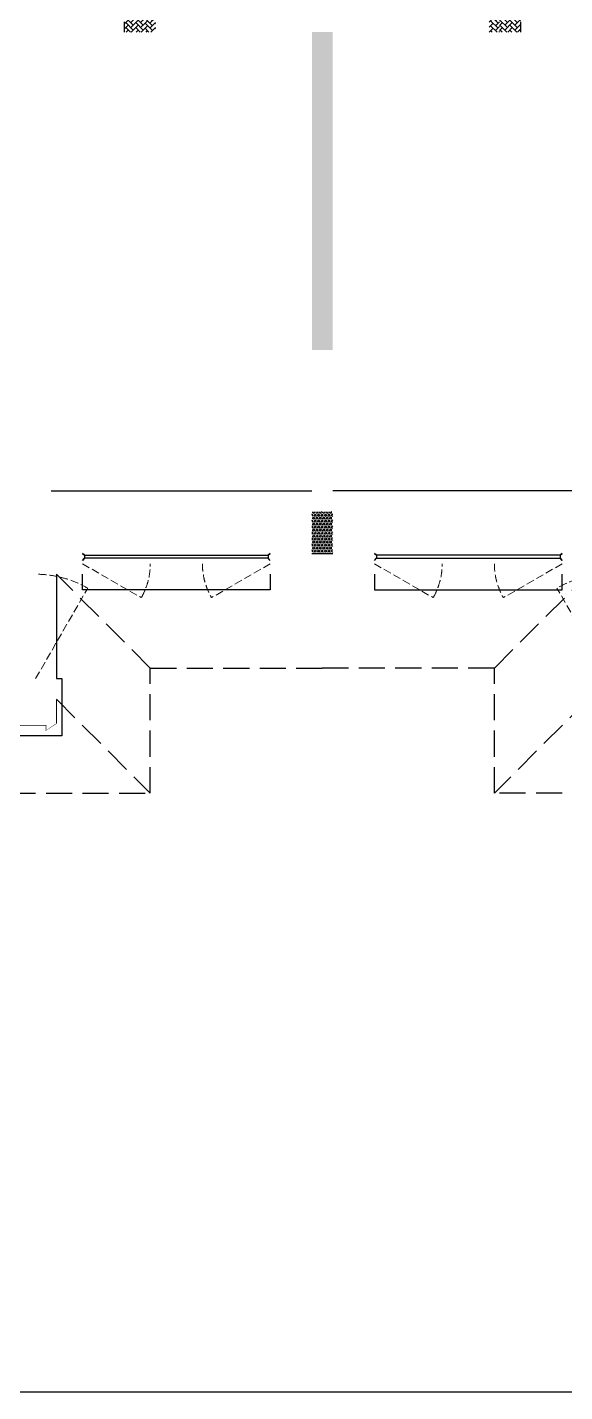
# Model space of a CAD drawing. Extents: x 3443499 to 7125205, y -1700016 to -264854.
# Drawn here: x 3544279 to 3549434, y -1026570 to -1013482 of the extents above; entities that cross this region are included whole.
import ezdxf

# ---------------------------------------------------------------- set-up
doc = ezdxf.new("R2010")
doc.units = 0
doc.header["$LTSCALE"] = 1000
doc.header["$MEASUREMENT"] = 0
doc.linetypes.add('DASH', pattern=[0.35, 0.25, -0.1])
doc.layers.get('0').update_dxf_attribs({"linetype": 'CONTINUOUS'})
for name, color, linetype in [('!校对', 2, 'CONTINUOUS'), ('3-栏杆1', 252, 'CONTINUOUS'), ('3.5方案汇报，与郭总、侯月琴确定户型_t8$0$2020.03.04 -1安徽标准化洋房户型(UA）_t8_t8$0$看线', 154, 'CONTINUOUS'), ('保温', 6, 'CONTINUOUS'), ('卫生间', 6, 'CONTINUOUS'), ('看线', 185, 'CONTINUOUS')]:
    doc.layers.add(name, color=color, linetype=linetype)
doc.layers.add('WINDOW', color=146, linetype='CONTINUOUS', lineweight=20)

# ---------------------------------------------------------------- blocks, each defined once
blk = doc.blocks.new('A$C263B1184')
at = {"layer": '保温', "linetype": 'ByBlock', "ltscale": 10}
h = blk.add_hatch(dxfattribs=at)
h.set_pattern_fill('AR-HBONE', color=251, scale=55)
h.set_pattern_definition([(45, (-1020960.393706007, -343310.6629492597), (0, 47.41575231924514), [100.584, -33.528]), (135, (-1020936.685846007, -343286.9550892597), (3.05311331771918e-15, 47.41575231924513), [100.584, -33.528])])
h.paths.add_polyline_path([(11899.99997930304, 6199.999901667237), (11900.00002070935, 8349.998519164685), (12100.00000440015, 8349.998715809605), (12099.99996299384, 6200.000098312157)])
h = blk.add_hatch(dxfattribs=at)
h.set_pattern_fill('AR-HBONE', color=251, scale=55)
h.set_pattern_definition([(45, (-1021060.393706001, -345260.6615691882), (0, 47.41575231924514), [100.584, -33.528]), (135, (-1021036.685846001, -345236.9537091882), (3.05311331771918e-15, 47.41575231924513), [100.584, -33.528])])
h.paths.add_polyline_path([(12100.0006663329, 6200.000109569752), (12100.00002291694, 6399.999899236194), (12200.00000439421, 6400.000095881114), (12200.00064781017, 6200.000306214672)])
at = {"layer": '保温', "color": 251, "linetype": 'ByBlock', "ltscale": 10}
blk.add_line((11900.00000000867, 6299.9999999883), (11900.00000000926, 6199.999999987485), dxfattribs=at)
blk = doc.blocks.new('A$C6C4C4DE5')
at = {"layer": '保温', "linetype": 'Continuous', "ltscale": 10}
h = blk.add_hatch(dxfattribs=at)
h.set_pattern_fill('HEX', color=251, scale=10, angle=90, style=0)
h.set_pattern_definition([(90, (-503782.4551314556, -514000.2093208389), (-16.49778, 1.010197673501861e-15), [9.525, -19.05]), (210, (-503782.4551314556, -514000.2093208389), (8.248889999999996, -14.28749658604684), [9.525, -19.05]), (150, (-503782.4551314556, -513990.6843208389), (-8.248890000000003, -14.28749658604684), [9.525, -19.05])])
edge = h.paths.add_edge_path()
edge.add_line((0.1912546377861872, 1950.001989877084), (200.1912383285817, 1950.001989877084))
edge.add_line((200.1912383285817, 1950.001989877084), (200.1912383285817, 5000.003076018824))
edge.add_line((200.1912383285817, 5000.003076018824), (0.1912546377861872, 5000.003272663744))
edge.add_line((0.1895721072214656, 5000.003596523777), (0.1912464729393832, 1950.001989877084))
h = blk.add_hatch(dxfattribs=at)
h.set_pattern_fill('HEX', color=251, scale=10, angle=90, style=0)
h.set_pattern_definition([(90, (-503782.4698887531, -516048.4609178798), (-16.49778, 1.010197673501861e-15), [9.525, -19.05]), (210, (-503782.4698887531, -516048.4609178798), (8.248889999999996, -14.28749658604684), [9.525, -19.05]), (150, (-503782.4698887531, -516038.9359178797), (-8.248890000000003, -14.28749658604684), [9.525, -19.05])])
h.paths.add_polyline_path([(0.0989619892789051, 4.656612873077393e-10), (200.0989456800744, 4.656612873077393e-10), (200.062109921244, 398.2528321666177), (0.06212623044848442, 398.2530288114212)])
at = {"layer": '保温', "color": 251, "linetype": 'ByBlock', "ltscale": 10}
blk.add_line((0, 0), (200.0000000020955, -1.268927007913589e-08), dxfattribs=at)
blk = doc.blocks.new('HFGHFHF')
at = {"layer": '卫生间', "color": 252, "linetype": 'DASH'}
for p, q in [((297866.5787155775, 673357.1717769002), (296966.5787412603, 674257.1717769002)), ((296966.5787024635, 673057.1717769038), (297866.5786813337, 672157.1717873199))]:
    blk.add_line(p, q, dxfattribs=at)
blk.add_lwpolyline([(282616.8350864521, 689157.1704769041), (280916.5788830324, 689157.1704769032), (280916.5812367696, 684657.1741508229), (280916.5787005334, 684657.1741508252), (280916.5787009982, 684357.1717768902), (272916.5787024875, 684357.1717768902), (272916.5787024838, 683357.171140483), (271116.5787024773, 683357.1727428748), (271116.5787023841, 673357.1717768742), (273766.5787349492, 673357.1717769586), (273766.5787783512, 672157.1717873106), (297866.5786813337, 672157.1717873199), (297866.5787155775, 673357.1717769002), (299516.5787024723, 673357.1717769002)], dxfattribs=at)
blk = doc.blocks.new('A$C74FB3979')
at = {"color": 252, "const_width": 8}
blk.add_lwpolyline([(24849.81129528722, -343.4146183915436), (24849.81129528768, -643.4146183915436), (24749.81128604105, -643.4150566877797), (24749.81130453432, -593.4146193359047), (23699.81133260531, -593.4146292516962), (23699.81135109859, -343.413752659224)], dxfattribs=at)
at = {"layer": '3-栏杆1', "color": 252}
for p, q in [((25120.07993509667, 1038.797791016288), (25099.81130469963, 1056.585369330831)), ((25099.81130469963, 1056.585369330831), (25120.07993491646, 1038.797791174613)), ((26879.5426463373, 1038.797791019548), (26899.81127673434, 1056.585369334091)), ((26899.81127673434, 1056.585369334091), (26879.54264651751, 1038.797791177873)), ((27920.07993514976, 1038.797791023739), (27899.81130475271, 1056.585369338281)), ((27899.81130475271, 1056.585369338281), (27920.07993496954, 1038.797791182064)), ((29679.54264639039, 1038.797791019548), (29699.81127678743, 1056.585369334091)), ((29699.81127678743, 1056.585369334091), (29679.5426465706, 1038.797791177873)), ((25120.07993491367, 1009.515511316247), (25099.81132824952, 989.668636280112)), ((25099.81132824952, 989.668636280112), (25120.07993491367, 1009.515511316247)), ((25120.07993491646, 1038.797791174613), (25120.07993491367, 1009.515511316247)), ((25120.07993491646, 1038.731713698246), (26879.54264651751, 1038.776193336118)), ((26879.54264652031, 1009.493923281319), (25120.07993491367, 1009.449463508558)), ((26879.54264651751, 1038.797791177873), (26879.54264652031, 1009.515511319507)), ((26899.81125318445, 989.6686362838373), (26879.54264652031, 1009.515511319507)), ((27899.8113283026, 989.6686362875625), (27920.07993496675, 1009.515511323698)), ((27920.07993496954, 1038.797791182064), (27920.07993496675, 1009.515511323698)), ((29679.5426465706, 1038.731713701971), (27920.07993497001, 1038.776193340309)), ((27920.07993496722, 1009.49392328551), (29679.54264657339, 1009.449463511817)), ((29679.5426465706, 1038.797791177873), (29679.54264657339, 1009.515511319507)), ((29679.54264657339, 1009.515511319507), (29699.81125323754, 989.6686362838373)), ((29699.81125323754, 989.6686362838373), (29679.54264657339, 1009.515511319507))]:
    blk.add_line(p, q, dxfattribs=at)
at = {"layer": '3.5方案汇报，与郭总、侯月琴确定户型_t8$0$2020.03.04 -1安徽标准化洋房户型(UA）_t8_t8$0$看线', "color": 252, "ltscale": 10}
for p, q in [((24799.81129197357, 1656.58538899757), (27299.81129080337, 1656.585389027372)), ((29999.81128951302, 1656.58538899757), (27499.81129068322, 1656.585389027372))]:
    blk.add_line(p, q, dxfattribs=at)
at = {"layer": 'WINDOW', "color": 252, "linetype": 'DASH', "ltscale": 0.3}
for points in [[(25099.81129078381, 956.5853815805167), (25662.94218447851, 631.9569840352051, 0.1314846383240589), (25749.81129073445, 956.5853815888986)], [(26899.81129065761, 956.5853815805167), (26336.68039696338, 631.9569840352051, -0.1314846383240589), (26249.81129070697, 956.5853815888986)], [(27899.81129082851, 956.5853815805167), (28462.94218452321, 631.9569840352051, 0.1314846383240589), (28549.81129077915, 956.5853815888986)], [(29699.81129070232, 956.5853815805167), (29136.68039700808, 631.9569840352051, -0.1314846383240589), (29049.81129075214, 956.5853815888986)], [(24649.81129074702, -143.4146184092388), (25149.81129074609, 722.6107853734866, 0.1316524975897076), (24649.81129073771, 856.5853815888986)], [(30149.8112907391, -143.4146184092388), (29649.8112907405, 722.6107853734866, -0.1316524975897076), (30149.81129074888, 856.5853815888986)]]:
    blk.add_lwpolyline(points, format="xyb", dxfattribs=at)
at = {"layer": '看线', "color": 252, "ltscale": 0.5}
for points in [[(24849.81132953102, 856.585372492671), (24849.81129533704, -143.4146183915436)], [(26899.81129072094, 856.5853816084564), (26899.81129072094, 706.5853816084564), (25099.81129072094, 706.5853816084564), (25099.81129071955, 856.5853815823793)], [(27899.81129076565, 856.5853816084564), (27899.81129076565, 706.5853816084564), (29699.81129076565, 706.5853816084564), (29699.81129076704, 856.5853815823793)]]:
    blk.add_lwpolyline(points, dxfattribs=at)
at = {"layer": '看线', "color": 252}
blk.add_lwpolyline([(24849.81129354797, -143.4146183915436), (24899.81129349768, -143.4143992434256), (24899.81370412791, -693.4146245466545), (23649.81130794762, -693.4144704360515), (23649.81132592726, -493.414619108662)], dxfattribs=at)
at = {"color": 252}
for name, p in [('HFGHFHF', (-272116.7674117289, -673400.5863952953)), ('A$C263B1184', (13599.81129073864, -143.414618384093)), ('A$C6C4C4DE5', (27299.8112907433, 1056.58538161125))]:
    blk.add_blockref(name, p, dxfattribs=at)
at = {"color": 252, "xscale": -1}
for name, p in [('HFGHFHF', (326916.3899932154, -673400.5863952953)), ('A$C263B1184', (41199.81129074749, -143.4146183831617))]:
    blk.add_blockref(name, p, dxfattribs=at)

msp = doc.modelspace()

# ---------------------------------------------------------------- linework, layer by layer
at = {"layer": '!校对', "color": 6}
msp.add_line((3510306.656087864, -1026570.268429317), (3583906.656087864, -1026570.268429317), dxfattribs=at)

# ---------------------------------------------------------------- block references
at = {"layer": '!校对'}
msp.add_blockref('A$C74FB3979', (3519709.309220973, -1019585.257357504), dxfattribs=at)

doc.saveas('drawing.dxf')
